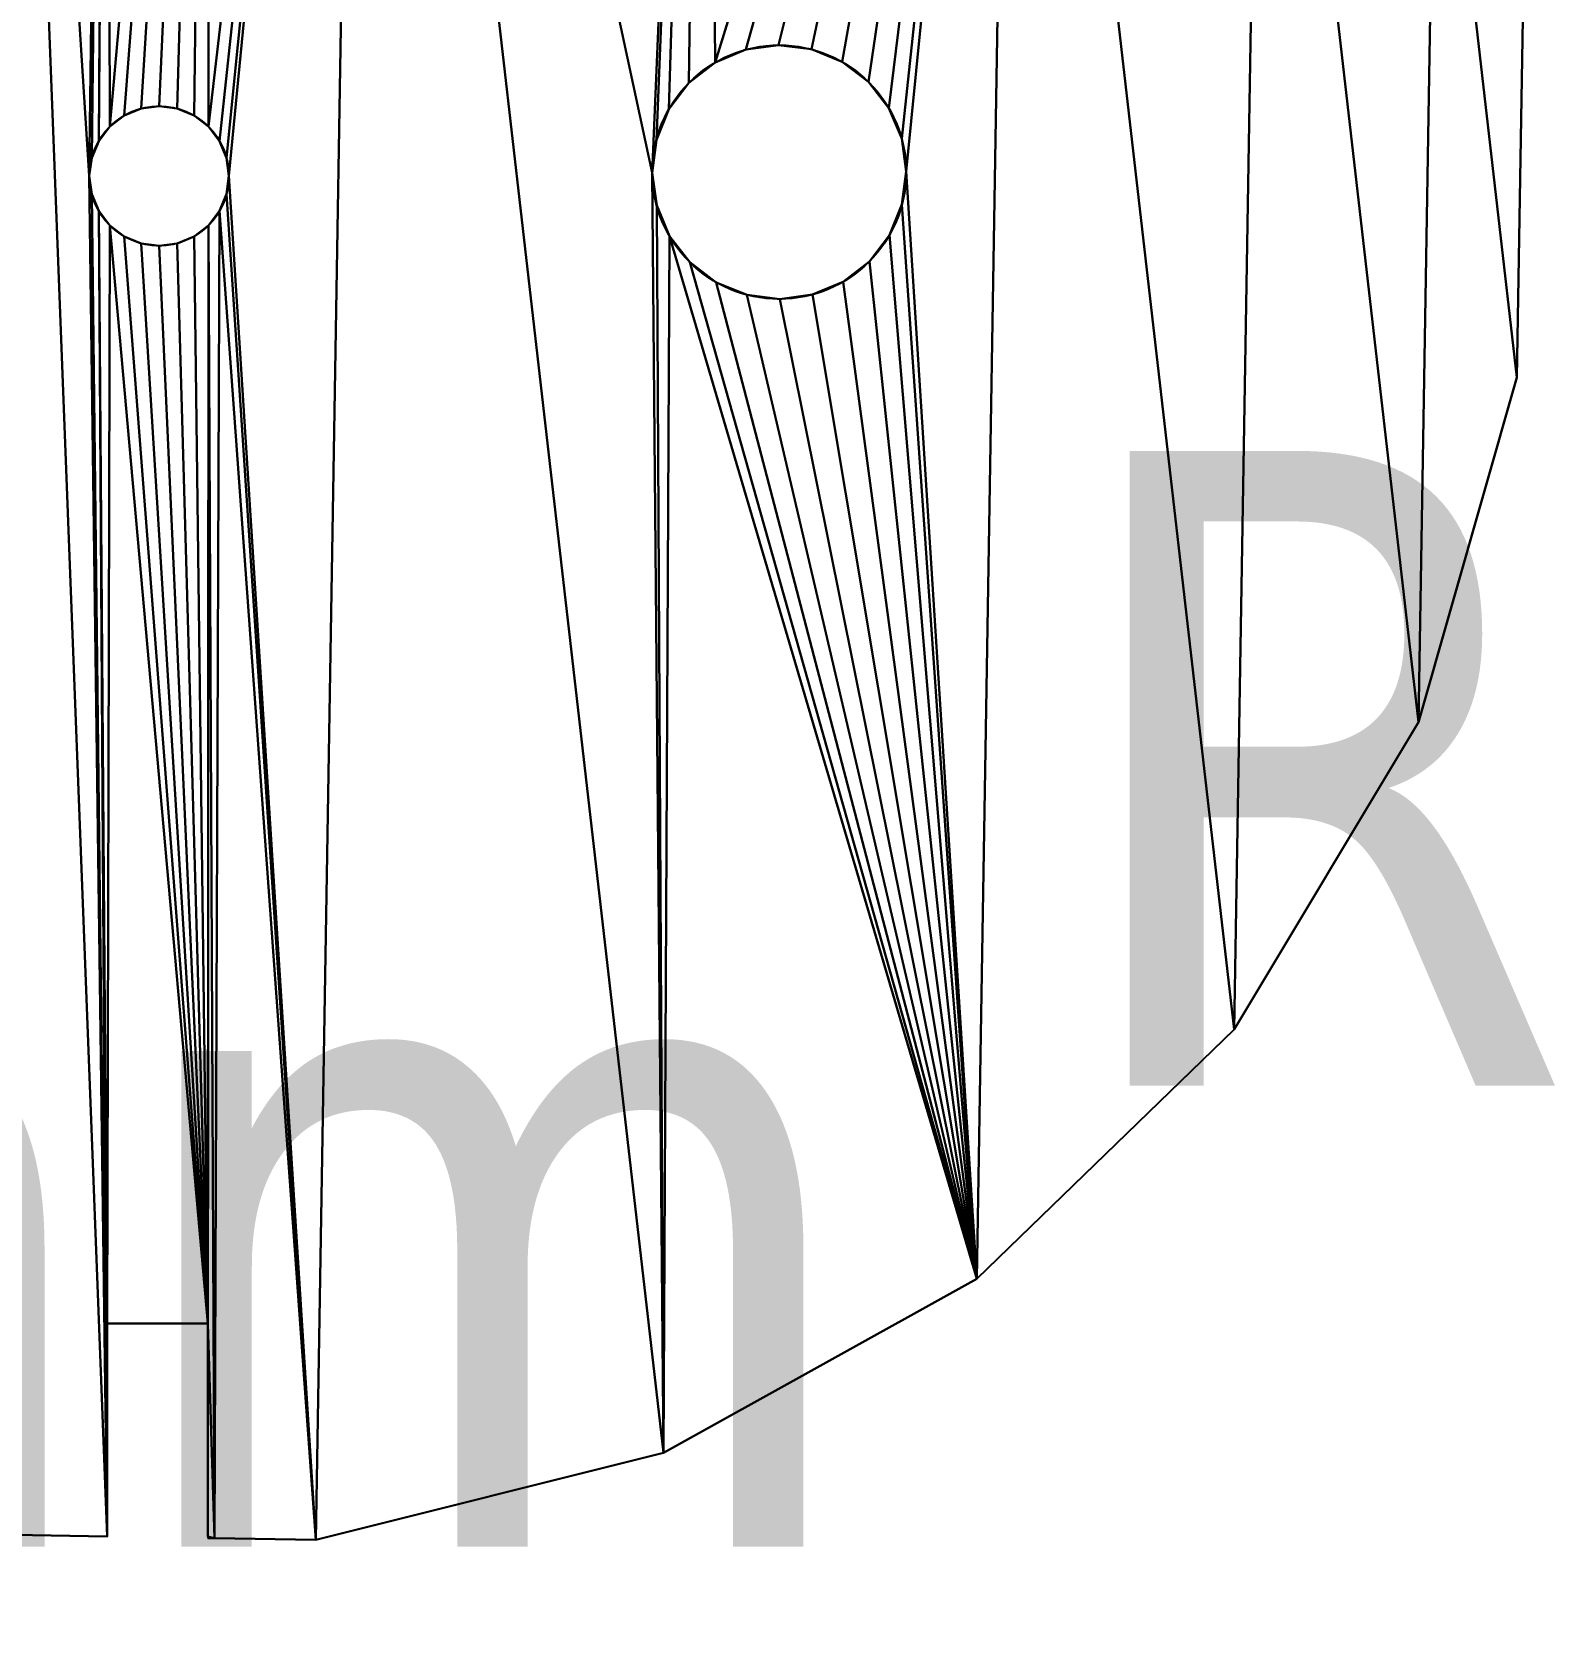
# Model space of a CAD drawing. Extents: x 8092 to 8804, y 9667 to 10646.
# Drawn here: x 8441.34 to 8485.51, y 10366.17 to 10413.01 of the extents above; entities that cross this region are included whole.
import ezdxf

# ---------------------------------------------------------------- set-up
doc = ezdxf.new("R2010")
doc.units = 0
doc.layers.get('0').update_dxf_attribs({"color": 13, "linetype": 'CONTINUOUS'})
doc.layers.get('DEFPOINTS').update_dxf_attribs({"linetype": 'CONTINUOUS'})
doc.styles.add('TAHOMA', font='tahoma.ttf')
doc.dimstyles.new('DIMSTYLE10', dxfattribs={"dimtxt": 19.244637, "dimasz": 9.622319, "dimexe": 9.622319, "dimexo": 9.622319, "dimgap": 1.924464, "dimtad": 0, "dimtih": 1, "dimtoh": 1, "dimdec": 1, "dimzin": 0, "dimtxsty": 'TAHOMA', "dimcen": 0.09, "dimazin": 3, "dimtfac": 1, "dimtdec": 4, "dimtofl": 0, "dimtmove": 0, "dimatfit": 3, "dimtolj": 1, "dimtzin": 0})
doc.dimstyles.new('DIMSTYLE32', dxfattribs={"dimtxt": 18.495202, "dimasz": 9.247601, "dimexe": 9.247601, "dimexo": 9.247601, "dimgap": 1.84952, "dimtad": 0, "dimtih": 1, "dimtoh": 1, "dimdec": 1, "dimzin": 0, "dimtxsty": 'TAHOMA', "dimcen": 0.09, "dimazin": 3, "dimtfac": 1, "dimtdec": 4, "dimtofl": 0, "dimtmove": 0, "dimatfit": 3, "dimtolj": 1, "dimtzin": 0})
doc.dimstyles.new('DIMSTYLE39', dxfattribs={"dimtxt": 18.515203, "dimasz": 9.257601, "dimexe": 9.257601, "dimexo": 9.257601, "dimgap": 1.85152, "dimtad": 0, "dimtih": 1, "dimtoh": 1, "dimdec": 1, "dimzin": 0, "dimtxsty": 'TAHOMA', "dimcen": 0.09, "dimazin": 3, "dimtfac": 1, "dimtdec": 4, "dimtofl": 0, "dimtmove": 0, "dimatfit": 3, "dimtolj": 1, "dimtzin": 0})
doc.dimstyles.new('DIMSTYLE9', dxfattribs={"dimtxt": 19.321487, "dimasz": 9.660743, "dimexe": 9.660743, "dimexo": 9.660743, "dimgap": 1.932149, "dimtad": 0, "dimtih": 1, "dimtoh": 1, "dimdec": 1, "dimzin": 0, "dimtxsty": 'TAHOMA', "dimcen": 0.09, "dimazin": 3, "dimtfac": 1, "dimtdec": 4, "dimtofl": 0, "dimtmove": 0, "dimatfit": 3, "dimtolj": 1, "dimtzin": 0})

# ---------------------------------------------------------------- blocks, each defined once
blk = doc.blocks.new('*D21')
at = {"color": 0}
for p, q in [((8316.206, 10351.138), (8316.386, 10351.138)), ((8316.296, 10351.048), (8316.296, 10351.228)), ((8316.528, 10306.817), (8316.477, 10316.477)), ((8326.189, 10306.817), (8316.528, 10306.817))]:
    blk.add_line(p, q, dxfattribs=at)
blk.add_solid([(8318.088, 10316.486), (8314.867, 10316.469), (8316.427, 10326.138)], dxfattribs=at)
at = {"layer": 'DEFPOINTS', "color": 0}
for p in [(8316.166, 10376.137), (8316.427, 10326.138)]:
    blk.add_point(p, dxfattribs=at)
at = {"color": 0, "insert": (8384.366, 10306.817), "char_height": 19.32149, "attachment_point": 5, "style": 'TAHOMA'}
blk.add_mtext('\\A1;%%c50.0mm', dxfattribs=at)
blk = doc.blocks.new('*D22')
at = {"color": 0}
for p, q in [((8356.3, 10378.055), (8338.703, 10360.537)), ((8365.922, 10378.055), (8356.3, 10378.055)), ((8329.172, 10351.138), (8329.352, 10351.138)), ((8329.262, 10351.048), (8329.262, 10351.228))]:
    blk.add_line(p, q, dxfattribs=at)
blk.add_solid([(8337.572, 10361.674), (8339.835, 10359.401), (8331.884, 10353.748)], dxfattribs=at)
at = {"layer": 'DEFPOINTS', "color": 0}
for p in [(8331.884, 10353.748), (8326.64, 10348.527)]:
    blk.add_point(p, dxfattribs=at)
at = {"color": 0, "insert": (8416.641, 10378.055), "char_height": 19.24464, "attachment_point": 5, "style": 'TAHOMA'}
blk.add_mtext('\\A1;%%c7.4mm', dxfattribs=at)
blk = doc.blocks.new('*D92')
at = {"color": 0}
for p, q in [((8578.363, 10391.382), (8587.61, 10391.382)), ((8587.61, 10391.382), (8596.427, 10388.593)), ((8615.358, 10382.517), (8615.358, 10382.697)), ((8615.268, 10382.607), (8615.448, 10382.607))]:
    blk.add_line(p, q, dxfattribs=at)
blk.add_solid([(8595.963, 10387.124), (8596.892, 10390.063), (8605.245, 10385.805)], dxfattribs=at)
at = {"layer": 'DEFPOINTS', "color": 0}
for p in [(8605.245, 10385.805), (8615.358, 10382.607)]:
    blk.add_point(p, dxfattribs=at)
at = {"color": 0, "insert": (8524.31, 10391.382), "char_height": 18.4952, "attachment_point": 5, "style": 'TAHOMA'}
blk.add_mtext('\\A1;R10.6mm', dxfattribs=at)
blk = doc.blocks.new('*D107')
at = {"color": 0}
for p, q in [((8546.99, 10387.95), (8546.99, 10454.257)), ((8578.235, 10437.103), (8578.235, 10454.257)), ((8546.99, 10445), (8537.732, 10445)), ((8568.978, 10445), (8556.248, 10445))]:
    blk.add_line(p, q, dxfattribs=at)
for points in [[(8556.248, 10446.543), (8556.248, 10443.457), (8546.99, 10445)], [(8568.978, 10443.457), (8568.978, 10446.543), (8578.235, 10445)]]:
    blk.add_solid(points, dxfattribs=at)
at = {"layer": 'DEFPOINTS', "color": 0}
for p in [(8546.99, 10445), (8578.235, 10427.846), (8546.99, 10378.692)]:
    blk.add_point(p, dxfattribs=at)
at = {"color": 0, "insert": (8491.185, 10445), "char_height": 18.5152, "attachment_point": 5, "style": 'TAHOMA'}
blk.add_mtext('\\A1;31.2mm', dxfattribs=at)

msp = doc.modelspace()

# ---------------------------------------------------------------- linework, layer by layer
for p, q in [((8484.607, 10402.946), (8484.779, 10413.386)), ((8484.607, 10402.946, 3.9), (8484.779, 10413.386, 3.9)), ((8463.091, 10412.632), (8463.091, 10412.632, 3.9)), ((8462.134, 10412.501), (8462.134, 10412.501, 3.9)), ((8464.049, 10412.511), (8464.049, 10412.511, 3.9)), ((8461.244, 10412.127), (8461.244, 10412.127, 3.9)), ((8464.944, 10412.146), (8464.944, 10412.146, 3.9)), ((8460.48, 10411.535), (8460.48, 10411.535, 3.9)), ((8465.713, 10411.562), (8465.713, 10411.562, 3.9)), ((8444.514, 10410.784), (8444.514, 10410.784, 3.9)), ((8445.04, 10410.854), (8445.04, 10410.854, 3.9)), ((8445.567, 10410.784), (8445.567, 10410.784, 3.9)), ((8459.896, 10410.766), (8459.896, 10410.766, 3.9)), ((8466.305, 10410.798), (8466.305, 10410.798, 3.9)), ((8444.023, 10410.581), (8444.023, 10410.581, 3.9)), ((8446.058, 10410.581), (8446.058, 10410.581, 3.9)), ((8443.278, 10409.836), (8443.278, 10409.836, 3.9)), ((8443.601, 10410.258), (8443.601, 10410.258, 3.9)), ((8446.479, 10410.258), (8446.479, 10410.258, 3.9)), ((8446.803, 10409.836), (8446.803, 10409.836, 3.9)), ((8459.531, 10409.872), (8459.531, 10409.872, 3.9)), ((8466.679, 10409.908), (8466.679, 10409.908, 3.9)), ((8443.074, 10409.345), (8443.074, 10409.345, 3.9)), ((8447.006, 10409.345), (8447.006, 10409.345, 3.9)), ((8459.41, 10408.913), (8459.41, 10408.913, 3.9)), ((8466.81, 10408.951), (8466.81, 10408.951, 3.9)), ((8443.005, 10408.819), (8443.005, 10408.819, 3.9)), ((8447.075, 10408.819), (8447.075, 10408.819, 3.9)), ((8443.074, 10408.292), (8443.074, 10408.292, 3.9)), ((8447.006, 10408.292), (8447.006, 10408.292, 3.9)), ((8459.541, 10407.956), (8459.541, 10407.956, 3.9)), ((8466.688, 10407.992), (8466.688, 10407.992, 3.9)), ((8443.278, 10407.801), (8443.278, 10407.801, 3.9)), ((8446.803, 10407.801), (8446.803, 10407.801, 3.9)), ((8443.601, 10407.379), (8443.601, 10407.379, 3.9)), ((8444.023, 10407.056), (8444.023, 10407.056, 3.9)), ((8446.058, 10407.056), (8446.058, 10407.056, 3.9)), ((8446.479, 10407.379), (8446.479, 10407.379, 3.9)), ((8459.915, 10407.066), (8459.915, 10407.066, 3.9)), ((8466.323, 10407.098), (8466.323, 10407.098, 3.9)), ((8444.514, 10406.853), (8444.514, 10406.853, 3.9)), ((8445.04, 10406.783), (8445.04, 10406.783, 3.9)), ((8445.567, 10406.853), (8445.567, 10406.853, 3.9)), ((8460.507, 10406.303), (8460.507, 10406.303, 3.9)), ((8465.739, 10406.329), (8465.739, 10406.329, 3.9)), ((8461.276, 10405.719), (8461.276, 10405.719, 3.9)), ((8464.976, 10405.737), (8464.976, 10405.737, 3.9)), ((8462.17, 10405.353), (8462.17, 10405.353, 3.9)), ((8463.128, 10405.232), (8463.128, 10405.232, 3.9)), ((8464.085, 10405.363), (8464.085, 10405.363, 3.9)), ((8481.739, 10392.905), (8484.607, 10402.946)), ((8481.739, 10392.905, 3.9), (8484.607, 10402.946, 3.9)), ((8484.607, 10402.946), (8484.607, 10402.946, 3.9)), ((8476.369, 10383.949), (8481.739, 10392.905)), ((8476.369, 10383.949, 3.9), (8481.739, 10392.905, 3.9)), ((8481.739, 10392.905), (8481.739, 10392.905, 3.9)), ((8468.865, 10376.688), (8476.369, 10383.949)), ((8468.865, 10376.688, 3.9), (8476.369, 10383.949, 3.9)), ((8476.369, 10383.949), (8476.369, 10383.949, 3.9)), ((8459.737, 10371.616), (8468.865, 10376.688)), ((8459.737, 10371.616, 3.9), (8468.865, 10376.688, 3.9)), ((8468.865, 10376.688), (8468.865, 10376.688, 3.9)), ((8443.521, 10375.38), (8443.521, 10369.18)), ((8443.521, 10375.38), (8446.459, 10375.38)), ((8443.521, 10375.38, 3.9), (8446.459, 10375.38, 3.9)), ((8443.521, 10375.38, 3.9), (8443.521, 10369.18, 3.9)), ((8443.521, 10375.38), (8443.521, 10375.38, 3.9)), ((8446.459, 10375.38), (8446.459, 10369.18)), ((8446.459, 10375.38, 3.9), (8446.459, 10369.18, 3.9)), ((8446.459, 10375.38), (8446.459, 10375.38, 3.9)), ((8449.608, 10369.08), (8459.737, 10371.616)), ((8449.608, 10369.08, 3.9), (8459.737, 10371.616, 3.9)), ((8459.737, 10371.616), (8459.737, 10371.616, 3.9)), ((8439.167, 10369.252), (8443.521, 10369.18)), ((8439.167, 10369.252, 3.9), (8443.521, 10369.18, 3.9)), ((8443.521, 10369.18), (8443.521, 10369.18, 3.9)), ((8446.459, 10369.18), (8446.458, 10369.132)), ((8446.458, 10369.132), (8446.657, 10369.129)), ((8446.459, 10369.18), (8446.657, 10369.129)), ((8446.459, 10369.18, 3.9), (8446.657, 10369.129, 3.9)), ((8446.459, 10369.18), (8446.459, 10369.18, 3.9)), ((8446.657, 10369.129), (8449.608, 10369.08)), ((8446.657, 10369.129, 3.9), (8449.608, 10369.08, 3.9)), ((8446.657, 10369.129), (8446.657, 10369.129, 3.9)), ((8449.608, 10369.08), (8449.608, 10369.08, 3.9))]:
    msp.add_line(p, q)
for centre, radius in [((8463.11, 10408.932), 3.7), ((8463.11, 10408.932, 3.9), 3.7), ((8445.04, 10408.819), 2.035), ((8445.04, 10408.819, 3.9), 2.035)]:
    msp.add_circle(centre, radius)

# ---------------------------------------------------------------- dimensions: what is measured, and where the dimension line sits
at = {"color": 250}
dim = msp.add_linear_dim(base=(8546.99, 10445, 21.459), p1=(8578.235, 10427.846, 21.459), p2=(8546.99, 10378.692, 22.347), dimstyle='DIMSTYLE39', override={"dimpost": 'mm'}, dxfattribs=at)
dim.commit()
dim.dimension.update_dxf_attribs({"geometry": '*D107', "text_midpoint": (8491.185, 10445, 21.459)})
dim = msp.add_radius_dim(center=(8615.358, 10382.607, 0.723), mpoint=(8605.245, 10385.805, 0.723), dimstyle='DIMSTYLE32', override={"dimpost": 'mm'}, dxfattribs=at)
dim.commit()
dim.dimension.update_dxf_attribs({"geometry": '*D92', "text_midpoint": (8524.31, 10391.382, 0.723), "dimtype": 164})
for p1, p2, dimstyle, picture, middle in [((8326.64, 10348.527), (8331.884, 10353.748), 'DIMSTYLE10', '*D22', (8416.641, 10378.055)), ((8316.166, 10376.137), (8316.427, 10326.138), 'DIMSTYLE9', '*D21', (8384.366, 10306.817))]:
    dim = msp.add_diameter_dim_2p(p1=p1, p2=p2, dimstyle=dimstyle, override={"dimpost": 'mm'}, dxfattribs=at)
    dim.commit()
    dim.dimension.update_dxf_attribs({"geometry": picture, "text_midpoint": middle, "dimtype": 163})

# ---------------------------------------------------------------- meshes
mesh = msp.add_polyface()
corners = [(8460.954, 10445.517), (8459.41, 10408.913), (8450.913, 10448.385), (8459.531, 10409.872), (8459.896, 10410.766), (8460.48, 10411.535), (8461.244, 10412.127), (8469.91, 10440.148), (8462.134, 10412.501), (8463.091, 10412.632), (8464.049, 10412.511), (8464.944, 10412.146), (8465.713, 10411.562), (8466.305, 10410.798), (8466.679, 10409.908), (8466.81, 10408.951), (8468.865, 10376.688), (8476.369, 10383.949), (8477.171, 10432.644), (8481.739, 10392.905), (8482.242, 10423.516), (8484.607, 10402.946), (8484.779, 10413.386), (8446.45, 10442.313), (8446.45, 10448.459), (8446.479, 10410.258), (8446.803, 10409.836), (8447.006, 10409.345), (8447.075, 10408.819), (8449.608, 10369.08), (8459.737, 10371.616), (8459.541, 10407.956), (8459.915, 10407.066), (8460.507, 10406.303), (8461.276, 10405.719), (8462.17, 10405.353), (8463.128, 10405.232), (8464.085, 10405.363), (8464.976, 10405.737), (8465.739, 10406.329), (8466.323, 10407.098), (8466.688, 10407.992), (8443.601, 10407.379), (8443.521, 10375.38), (8443.278, 10407.801), (8446.459, 10375.38), (8444.023, 10407.056), (8444.514, 10406.853), (8445.04, 10406.783), (8445.567, 10406.853), (8446.058, 10407.056), (8446.479, 10407.379), (8446.459, 10369.18), (8446.657, 10369.129), (8446.803, 10407.801), (8447.006, 10408.292), (8443.513, 10448.513), (8443.005, 10408.819), (8440.473, 10448.557), (8443.074, 10409.345), (8443.278, 10409.836), (8443.513, 10442.313), (8443.601, 10410.258), (8444.023, 10410.581), (8444.514, 10410.784), (8445.04, 10410.854), (8445.567, 10410.784), (8446.058, 10410.581), (8421.215, 10440.949), (8424.994, 10409.673), (8424.872, 10408.714), (8430.343, 10446.021), (8425.359, 10410.567), (8425.943, 10411.336), (8426.706, 10411.928), (8427.597, 10412.302), (8428.554, 10412.433), (8429.512, 10412.312), (8430.406, 10411.947), (8431.175, 10411.362), (8431.767, 10410.599), (8432.141, 10409.709), (8432.272, 10408.752), (8439.167, 10369.252), (8443.521, 10369.18), (8443.074, 10408.292), (8405.474, 10414.692), (8407.838, 10394.121), (8405.302, 10404.251), (8408.342, 10424.732), (8412.91, 10384.994), (8413.711, 10433.688), (8420.171, 10377.489), (8429.127, 10372.12), (8425.003, 10407.757), (8425.377, 10406.867), (8425.969, 10406.104), (8426.738, 10405.519), (8427.633, 10405.154), (8428.591, 10405.033), (8429.548, 10405.164), (8430.438, 10405.538), (8431.202, 10406.13), (8431.786, 10406.899), (8432.151, 10407.793)]
mesh.append_faces([[corners[k] for k in face] for face in [(21, 20, 22), (2, 23, 24), (86, 87, 88)]], dxfattribs={"vtx0": -1})
mesh.append_faces([[corners[k] for k in face] for face in [(0, 1, 2), (1, 0, 3), (3, 0, 4), (4, 0, 5), (5, 0, 6), (6, 7, 8), (8, 7, 9), (9, 7, 10), (10, 7, 11), (11, 7, 12), (12, 7, 13), (13, 7, 14), (14, 7, 15), (16, 7, 17), (17, 18, 19), (19, 20, 21), (25, 2, 26), (26, 2, 27), (27, 2, 28), (29, 2, 30), (30, 32, 16), (42, 43, 44), (43, 42, 45), (45, 51, 52), (52, 51, 53), (53, 54, 29), (56, 57, 58), (57, 56, 59), (59, 56, 60), (60, 61, 62), (62, 23, 63), (63, 23, 64), (64, 23, 65), (65, 23, 66), (66, 23, 67), (67, 23, 25), (69, 71, 72), (72, 71, 73), (73, 71, 74), (74, 71, 75), (75, 71, 76), (76, 71, 77), (77, 71, 78), (78, 58, 79), (79, 58, 80), (80, 58, 81), (81, 58, 82), (83, 58, 84), (84, 44, 43), (87, 89, 90), (90, 91, 92), (92, 70, 93), (93, 100, 83)]], dxfattribs={"vtx0": -1, "vtx1": -1})
mesh.append_faces([[corners[k] for k in face] for face in [(15, 7, 16), (23, 2, 25), (28, 2, 29), (30, 2, 1), (82, 58, 83), (84, 58, 57), (92, 68, 70)]], dxfattribs={"vtx0": -1, "vtx1": -1, "vtx2": -1})
mesh.append_faces([[corners[k] for k in face] for face in [(6, 0, 7), (17, 7, 18), (19, 18, 20), (30, 1, 31), (30, 31, 32), (16, 32, 33), (16, 33, 34), (16, 34, 35), (16, 35, 36), (16, 36, 37), (16, 37, 38), (16, 38, 39), (16, 39, 40), (16, 40, 41), (16, 41, 15), (45, 42, 46), (45, 46, 47), (45, 47, 48), (45, 48, 49), (45, 49, 50), (45, 50, 51), (53, 51, 54), (29, 54, 55), (29, 55, 28), (60, 56, 61), (62, 61, 23), (68, 69, 70), (69, 68, 71), (78, 71, 58), (84, 57, 85), (84, 85, 44), (87, 86, 89), (90, 89, 91), (92, 91, 68), (93, 70, 94), (93, 94, 95), (93, 95, 96), (93, 96, 97), (93, 97, 98), (93, 98, 99), (93, 99, 100), (83, 100, 101), (83, 101, 102), (83, 102, 103), (83, 103, 104), (83, 104, 82)]], dxfattribs={"vtx0": -1, "vtx2": -1})
mesh = msp.add_polyface()
corners = [(8446.657, 10369.129, 3.9), (8446.459, 10375.38, 3.9), (8446.459, 10369.18, 3.9), (8446.479, 10407.379, 3.9), (8446.803, 10407.801, 3.9), (8449.608, 10369.08, 3.9), (8447.006, 10408.292, 3.9), (8447.075, 10408.819, 3.9), (8421.215, 10440.949, 3.9), (8424.994, 10409.673, 3.9), (8430.343, 10446.021, 3.9), (8424.872, 10408.714, 3.9), (8425.359, 10410.567, 3.9), (8425.943, 10411.336, 3.9), (8426.706, 10411.928, 3.9), (8427.597, 10412.302, 3.9), (8428.554, 10412.433, 3.9), (8429.512, 10412.312, 3.9), (8430.406, 10411.947, 3.9), (8440.473, 10448.557, 3.9), (8431.175, 10411.362, 3.9), (8431.767, 10410.599, 3.9), (8432.141, 10409.709, 3.9), (8432.272, 10408.752, 3.9), (8439.167, 10369.252, 3.9), (8443.521, 10369.18, 3.9), (8443.005, 10408.819, 3.9), (8443.074, 10408.292, 3.9), (8443.278, 10407.801, 3.9), (8443.521, 10375.38, 3.9), (8443.601, 10407.379, 3.9), (8444.023, 10407.056, 3.9), (8444.514, 10406.853, 3.9), (8445.04, 10406.783, 3.9), (8445.567, 10406.853, 3.9), (8446.058, 10407.056, 3.9), (8443.513, 10448.513, 3.9), (8443.074, 10409.345, 3.9), (8443.278, 10409.836, 3.9), (8443.513, 10442.313, 3.9), (8407.838, 10394.121, 3.9), (8405.474, 10414.692, 3.9), (8405.302, 10404.251, 3.9), (8408.342, 10424.732, 3.9), (8412.91, 10384.994, 3.9), (8413.711, 10433.688, 3.9), (8420.171, 10377.489, 3.9), (8429.127, 10372.12, 3.9), (8425.003, 10407.757, 3.9), (8425.377, 10406.867, 3.9), (8425.969, 10406.104, 3.9), (8426.738, 10405.519, 3.9), (8427.633, 10405.154, 3.9), (8428.591, 10405.033, 3.9), (8429.548, 10405.164, 3.9), (8430.438, 10405.538, 3.9), (8431.202, 10406.13, 3.9), (8431.786, 10406.899, 3.9), (8432.151, 10407.793, 3.9), (8443.601, 10410.258, 3.9), (8446.45, 10442.313, 3.9), (8444.023, 10410.581, 3.9), (8444.514, 10410.784, 3.9), (8445.04, 10410.854, 3.9), (8445.567, 10410.784, 3.9), (8446.058, 10410.581, 3.9), (8446.479, 10410.258, 3.9), (8446.45, 10448.459, 3.9), (8450.913, 10448.385, 3.9), (8446.803, 10409.836, 3.9), (8447.006, 10409.345, 3.9), (8459.737, 10371.616, 3.9), (8459.41, 10408.913, 3.9), (8459.541, 10407.956, 3.9), (8459.915, 10407.066, 3.9), (8468.865, 10376.688, 3.9), (8460.507, 10406.303, 3.9), (8461.276, 10405.719, 3.9), (8462.17, 10405.353, 3.9), (8463.128, 10405.232, 3.9), (8464.085, 10405.363, 3.9), (8464.976, 10405.737, 3.9), (8465.739, 10406.329, 3.9), (8466.323, 10407.098, 3.9), (8466.688, 10407.992, 3.9), (8466.81, 10408.951, 3.9), (8460.954, 10445.517, 3.9), (8459.531, 10409.872, 3.9), (8459.896, 10410.766, 3.9), (8460.48, 10411.535, 3.9), (8461.244, 10412.127, 3.9), (8469.91, 10440.148, 3.9), (8462.134, 10412.501, 3.9), (8463.091, 10412.632, 3.9), (8464.049, 10412.511, 3.9), (8464.944, 10412.146, 3.9), (8465.713, 10411.562, 3.9), (8466.305, 10410.798, 3.9), (8466.679, 10409.908, 3.9), (8476.369, 10383.949, 3.9), (8477.171, 10432.644, 3.9), (8481.739, 10392.905, 3.9), (8482.242, 10423.516, 3.9), (8484.607, 10402.946, 3.9), (8484.779, 10413.386, 3.9)]
mesh.append_faces([[corners[k] for k in face] for face in [(0, 1, 2), (40, 41, 42), (102, 103, 104)]], dxfattribs={"vtx0": -1})
mesh.append_faces([[corners[k] for k in face] for face in [(3, 0, 4), (4, 5, 6), (6, 5, 7), (8, 9, 10), (9, 8, 11), (10, 18, 19), (26, 25, 27), (27, 25, 28), (28, 29, 30), (30, 1, 31), (31, 1, 32), (32, 1, 33), (33, 1, 34), (34, 1, 35), (35, 1, 3), (36, 38, 39), (41, 40, 43), (43, 44, 45), (45, 46, 8), (11, 47, 48), (48, 47, 49), (49, 47, 50), (50, 47, 51), (51, 47, 52), (52, 47, 53), (53, 47, 54), (54, 24, 55), (55, 24, 56), (56, 24, 57), (57, 24, 58), (58, 24, 23), (59, 39, 38), (39, 59, 60), (60, 66, 67), (67, 66, 68), (72, 71, 73), (73, 71, 74), (74, 75, 76), (76, 75, 77), (77, 75, 78), (78, 75, 79), (79, 75, 80), (80, 75, 81), (81, 75, 82), (82, 75, 83), (83, 75, 84), (84, 75, 85), (86, 90, 91), (91, 99, 100), (100, 101, 102)]], dxfattribs={"vtx0": -1, "vtx1": -1})
mesh.append_faces([[corners[k] for k in face] for face in [(1, 0, 3), (19, 23, 24), (19, 25, 26), (8, 46, 11), (68, 7, 5), (68, 71, 72), (91, 85, 75)]], dxfattribs={"vtx0": -1, "vtx1": -1, "vtx2": -1})
mesh.append_faces([[corners[k] for k in face] for face in [(4, 0, 5), (10, 9, 12), (10, 12, 13), (10, 13, 14), (10, 14, 15), (10, 15, 16), (10, 16, 17), (10, 17, 18), (19, 18, 20), (19, 20, 21), (19, 21, 22), (19, 22, 23), (19, 24, 25), (28, 25, 29), (30, 29, 1), (26, 36, 19), (36, 26, 37), (36, 37, 38), (43, 40, 44), (45, 44, 46), (11, 46, 47), (54, 47, 24), (60, 59, 61), (60, 61, 62), (60, 62, 63), (60, 63, 64), (60, 64, 65), (60, 65, 66), (68, 66, 69), (68, 69, 70), (68, 70, 7), (68, 5, 71), (74, 71, 75), (72, 86, 68), (86, 72, 87), (86, 87, 88), (86, 88, 89), (86, 89, 90), (91, 90, 92), (91, 92, 93), (91, 93, 94), (91, 94, 95), (91, 95, 96), (91, 96, 97), (91, 97, 98), (91, 98, 85), (91, 75, 99), (100, 99, 101), (102, 101, 103)]], dxfattribs={"vtx0": -1, "vtx2": -1})
mesh = msp.add_polyface()
corners = [(8484.779, 10413.386), (8484.607, 10402.946, 3.9), (8484.607, 10402.946), (8484.779, 10413.386, 3.9)]
mesh.append_faces([[corners[k] for k in face] for face in [(0, 1, 2), (1, 0, 3)]], dxfattribs={"vtx0": -1})
mesh = msp.add_polyface()
corners = [(8463.091, 10412.632, 3.9), (8462.134, 10412.501), (8463.091, 10412.632), (8462.134, 10412.501, 3.9)]
mesh.append_faces([[corners[k] for k in face] for face in [(0, 1, 2), (1, 0, 3)]], dxfattribs={"vtx0": -1})
mesh = msp.add_polyface()
corners = [(8464.049, 10412.511, 3.9), (8463.091, 10412.632), (8464.049, 10412.511), (8463.091, 10412.632, 3.9)]
mesh.append_faces([[corners[k] for k in face] for face in [(0, 1, 2), (1, 0, 3)]], dxfattribs={"vtx0": -1})
mesh = msp.add_polyface()
corners = [(8462.134, 10412.501, 3.9), (8461.244, 10412.127), (8462.134, 10412.501), (8461.244, 10412.127, 3.9)]
mesh.append_faces([[corners[k] for k in face] for face in [(0, 1, 2), (1, 0, 3)]], dxfattribs={"vtx0": -1})
mesh = msp.add_polyface()
corners = [(8464.944, 10412.146, 3.9), (8464.049, 10412.511), (8464.944, 10412.146), (8464.049, 10412.511, 3.9)]
mesh.append_faces([[corners[k] for k in face] for face in [(0, 1, 2), (1, 0, 3)]], dxfattribs={"vtx0": -1})
mesh = msp.add_polyface()
corners = [(8461.244, 10412.127, 3.9), (8460.48, 10411.535), (8461.244, 10412.127), (8460.48, 10411.535, 3.9)]
mesh.append_faces([[corners[k] for k in face] for face in [(0, 1, 2), (1, 0, 3)]], dxfattribs={"vtx0": -1})
mesh = msp.add_polyface()
corners = [(8465.713, 10411.562, 3.9), (8464.944, 10412.146), (8465.713, 10411.562), (8464.944, 10412.146, 3.9)]
mesh.append_faces([[corners[k] for k in face] for face in [(0, 1, 2), (1, 0, 3)]], dxfattribs={"vtx0": -1})
mesh = msp.add_polyface()
corners = [(8460.48, 10411.535), (8459.896, 10410.766, 3.9), (8459.896, 10410.766), (8460.48, 10411.535, 3.9)]
mesh.append_faces([[corners[k] for k in face] for face in [(0, 1, 2), (1, 0, 3)]], dxfattribs={"vtx0": -1})
mesh = msp.add_polyface()
corners = [(8465.713, 10411.562, 3.9), (8466.305, 10410.798), (8466.305, 10410.798, 3.9), (8465.713, 10411.562)]
mesh.append_faces([[corners[k] for k in face] for face in [(0, 1, 2), (1, 0, 3)]], dxfattribs={"vtx0": -1})
mesh = msp.add_polyface()
corners = [(8444.514, 10410.784, 3.9), (8444.023, 10410.581), (8444.514, 10410.784), (8444.023, 10410.581, 3.9)]
mesh.append_faces([[corners[k] for k in face] for face in [(0, 1, 2), (1, 0, 3)]], dxfattribs={"vtx0": -1})
mesh = msp.add_polyface()
corners = [(8445.04, 10410.854, 3.9), (8444.514, 10410.784), (8445.04, 10410.854), (8444.514, 10410.784, 3.9)]
mesh.append_faces([[corners[k] for k in face] for face in [(0, 1, 2), (1, 0, 3)]], dxfattribs={"vtx0": -1})
mesh = msp.add_polyface()
corners = [(8445.567, 10410.784, 3.9), (8445.04, 10410.854), (8445.567, 10410.784), (8445.04, 10410.854, 3.9)]
mesh.append_faces([[corners[k] for k in face] for face in [(0, 1, 2), (1, 0, 3)]], dxfattribs={"vtx0": -1})
mesh = msp.add_polyface()
corners = [(8446.058, 10410.581, 3.9), (8445.567, 10410.784), (8446.058, 10410.581), (8445.567, 10410.784, 3.9)]
mesh.append_faces([[corners[k] for k in face] for face in [(0, 1, 2), (1, 0, 3)]], dxfattribs={"vtx0": -1})
mesh = msp.add_polyface()
corners = [(8459.896, 10410.766), (8459.531, 10409.872, 3.9), (8459.531, 10409.872), (8459.896, 10410.766, 3.9)]
mesh.append_faces([[corners[k] for k in face] for face in [(0, 1, 2), (1, 0, 3)]], dxfattribs={"vtx0": -1})
mesh = msp.add_polyface()
corners = [(8466.305, 10410.798, 3.9), (8466.679, 10409.908), (8466.679, 10409.908, 3.9), (8466.305, 10410.798)]
mesh.append_faces([[corners[k] for k in face] for face in [(0, 1, 2), (1, 0, 3)]], dxfattribs={"vtx0": -1})
mesh = msp.add_polyface()
corners = [(8444.023, 10410.581, 3.9), (8443.601, 10410.258), (8444.023, 10410.581), (8443.601, 10410.258, 3.9)]
mesh.append_faces([[corners[k] for k in face] for face in [(0, 1, 2), (1, 0, 3)]], dxfattribs={"vtx0": -1})
mesh = msp.add_polyface()
corners = [(8446.479, 10410.258, 3.9), (8446.058, 10410.581), (8446.479, 10410.258), (8446.058, 10410.581, 3.9)]
mesh.append_faces([[corners[k] for k in face] for face in [(0, 1, 2), (1, 0, 3)]], dxfattribs={"vtx0": -1})
mesh = msp.add_polyface()
corners = [(8443.278, 10409.836), (8443.074, 10409.345, 3.9), (8443.074, 10409.345), (8443.278, 10409.836, 3.9)]
mesh.append_faces([[corners[k] for k in face] for face in [(0, 1, 2), (1, 0, 3)]], dxfattribs={"vtx0": -1})
mesh = msp.add_polyface()
corners = [(8443.601, 10410.258), (8443.278, 10409.836, 3.9), (8443.278, 10409.836), (8443.601, 10410.258, 3.9)]
mesh.append_faces([[corners[k] for k in face] for face in [(0, 1, 2), (1, 0, 3)]], dxfattribs={"vtx0": -1})
mesh = msp.add_polyface()
corners = [(8446.479, 10410.258, 3.9), (8446.803, 10409.836), (8446.803, 10409.836, 3.9), (8446.479, 10410.258)]
mesh.append_faces([[corners[k] for k in face] for face in [(0, 1, 2), (1, 0, 3)]], dxfattribs={"vtx0": -1})
mesh = msp.add_polyface()
corners = [(8446.803, 10409.836, 3.9), (8447.006, 10409.345), (8447.006, 10409.345, 3.9), (8446.803, 10409.836)]
mesh.append_faces([[corners[k] for k in face] for face in [(0, 1, 2), (1, 0, 3)]], dxfattribs={"vtx0": -1})
mesh = msp.add_polyface()
corners = [(8459.531, 10409.872), (8459.41, 10408.913, 3.9), (8459.41, 10408.913), (8459.531, 10409.872, 3.9)]
mesh.append_faces([[corners[k] for k in face] for face in [(0, 1, 2), (1, 0, 3)]], dxfattribs={"vtx0": -1})
mesh = msp.add_polyface()
corners = [(8466.679, 10409.908, 3.9), (8466.81, 10408.951), (8466.81, 10408.951, 3.9), (8466.679, 10409.908)]
mesh.append_faces([[corners[k] for k in face] for face in [(0, 1, 2), (1, 0, 3)]], dxfattribs={"vtx0": -1})
mesh = msp.add_polyface()
corners = [(8443.074, 10409.345), (8443.005, 10408.819, 3.9), (8443.005, 10408.819), (8443.074, 10409.345, 3.9)]
mesh.append_faces([[corners[k] for k in face] for face in [(0, 1, 2), (1, 0, 3)]], dxfattribs={"vtx0": -1})
mesh = msp.add_polyface()
corners = [(8447.006, 10409.345, 3.9), (8447.075, 10408.819), (8447.075, 10408.819, 3.9), (8447.006, 10409.345)]
mesh.append_faces([[corners[k] for k in face] for face in [(0, 1, 2), (1, 0, 3)]], dxfattribs={"vtx0": -1})
mesh = msp.add_polyface()
corners = [(8459.41, 10408.913), (8459.541, 10407.956, 3.9), (8459.541, 10407.956), (8459.41, 10408.913, 3.9)]
mesh.append_faces([[corners[k] for k in face] for face in [(0, 1, 2), (1, 0, 3)]], dxfattribs={"vtx0": -1})
mesh = msp.add_polyface()
corners = [(8466.81, 10408.951, 3.9), (8466.688, 10407.992), (8466.688, 10407.992, 3.9), (8466.81, 10408.951)]
mesh.append_faces([[corners[k] for k in face] for face in [(0, 1, 2), (1, 0, 3)]], dxfattribs={"vtx0": -1})
mesh = msp.add_polyface()
corners = [(8443.005, 10408.819), (8443.074, 10408.292, 3.9), (8443.074, 10408.292), (8443.005, 10408.819, 3.9)]
mesh.append_faces([[corners[k] for k in face] for face in [(0, 1, 2), (1, 0, 3)]], dxfattribs={"vtx0": -1})
mesh = msp.add_polyface()
corners = [(8447.075, 10408.819, 3.9), (8447.006, 10408.292), (8447.006, 10408.292, 3.9), (8447.075, 10408.819)]
mesh.append_faces([[corners[k] for k in face] for face in [(0, 1, 2), (1, 0, 3)]], dxfattribs={"vtx0": -1})
mesh = msp.add_polyface()
corners = [(8443.074, 10408.292), (8443.278, 10407.801, 3.9), (8443.278, 10407.801), (8443.074, 10408.292, 3.9)]
mesh.append_faces([[corners[k] for k in face] for face in [(0, 1, 2), (1, 0, 3)]], dxfattribs={"vtx0": -1})
mesh = msp.add_polyface()
corners = [(8447.006, 10408.292, 3.9), (8446.803, 10407.801), (8446.803, 10407.801, 3.9), (8447.006, 10408.292)]
mesh.append_faces([[corners[k] for k in face] for face in [(0, 1, 2), (1, 0, 3)]], dxfattribs={"vtx0": -1})
mesh = msp.add_polyface()
corners = [(8459.541, 10407.956), (8459.915, 10407.066, 3.9), (8459.915, 10407.066), (8459.541, 10407.956, 3.9)]
mesh.append_faces([[corners[k] for k in face] for face in [(0, 1, 2), (1, 0, 3)]], dxfattribs={"vtx0": -1})
mesh = msp.add_polyface()
corners = [(8466.688, 10407.992, 3.9), (8466.323, 10407.098), (8466.323, 10407.098, 3.9), (8466.688, 10407.992)]
mesh.append_faces([[corners[k] for k in face] for face in [(0, 1, 2), (1, 0, 3)]], dxfattribs={"vtx0": -1})
mesh = msp.add_polyface()
corners = [(8443.278, 10407.801), (8443.601, 10407.379, 3.9), (8443.601, 10407.379), (8443.278, 10407.801, 3.9)]
mesh.append_faces([[corners[k] for k in face] for face in [(0, 1, 2), (1, 0, 3)]], dxfattribs={"vtx0": -1})
mesh = msp.add_polyface()
corners = [(8446.803, 10407.801, 3.9), (8446.479, 10407.379), (8446.479, 10407.379, 3.9), (8446.803, 10407.801)]
mesh.append_faces([[corners[k] for k in face] for face in [(0, 1, 2), (1, 0, 3)]], dxfattribs={"vtx0": -1})
mesh = msp.add_polyface()
corners = [(8443.601, 10407.379, 3.9), (8444.023, 10407.056), (8443.601, 10407.379), (8444.023, 10407.056, 3.9)]
mesh.append_faces([[corners[k] for k in face] for face in [(0, 1, 2), (1, 0, 3)]], dxfattribs={"vtx0": -1})
mesh = msp.add_polyface()
corners = [(8444.023, 10407.056, 3.9), (8444.514, 10406.853), (8444.023, 10407.056), (8444.514, 10406.853, 3.9)]
mesh.append_faces([[corners[k] for k in face] for face in [(0, 1, 2), (1, 0, 3)]], dxfattribs={"vtx0": -1})
mesh = msp.add_polyface()
corners = [(8445.567, 10406.853, 3.9), (8446.058, 10407.056), (8445.567, 10406.853), (8446.058, 10407.056, 3.9)]
mesh.append_faces([[corners[k] for k in face] for face in [(0, 1, 2), (1, 0, 3)]], dxfattribs={"vtx0": -1})
mesh = msp.add_polyface()
corners = [(8446.058, 10407.056, 3.9), (8446.479, 10407.379), (8446.058, 10407.056), (8446.479, 10407.379, 3.9)]
mesh.append_faces([[corners[k] for k in face] for face in [(0, 1, 2), (1, 0, 3)]], dxfattribs={"vtx0": -1})
mesh = msp.add_polyface()
corners = [(8459.915, 10407.066), (8460.507, 10406.303, 3.9), (8460.507, 10406.303), (8459.915, 10407.066, 3.9)]
mesh.append_faces([[corners[k] for k in face] for face in [(0, 1, 2), (1, 0, 3)]], dxfattribs={"vtx0": -1})
mesh = msp.add_polyface()
corners = [(8466.323, 10407.098, 3.9), (8465.739, 10406.329), (8465.739, 10406.329, 3.9), (8466.323, 10407.098)]
mesh.append_faces([[corners[k] for k in face] for face in [(0, 1, 2), (1, 0, 3)]], dxfattribs={"vtx0": -1})
mesh = msp.add_polyface()
corners = [(8444.514, 10406.853, 3.9), (8445.04, 10406.783), (8444.514, 10406.853), (8445.04, 10406.783, 3.9)]
mesh.append_faces([[corners[k] for k in face] for face in [(0, 1, 2), (1, 0, 3)]], dxfattribs={"vtx0": -1})
mesh = msp.add_polyface()
corners = [(8445.04, 10406.783, 3.9), (8445.567, 10406.853), (8445.04, 10406.783), (8445.567, 10406.853, 3.9)]
mesh.append_faces([[corners[k] for k in face] for face in [(0, 1, 2), (1, 0, 3)]], dxfattribs={"vtx0": -1})
mesh = msp.add_polyface()
corners = [(8460.507, 10406.303, 3.9), (8461.276, 10405.719), (8460.507, 10406.303), (8461.276, 10405.719, 3.9)]
mesh.append_faces([[corners[k] for k in face] for face in [(0, 1, 2), (1, 0, 3)]], dxfattribs={"vtx0": -1})
mesh = msp.add_polyface()
corners = [(8464.976, 10405.737, 3.9), (8465.739, 10406.329), (8464.976, 10405.737), (8465.739, 10406.329, 3.9)]
mesh.append_faces([[corners[k] for k in face] for face in [(0, 1, 2), (1, 0, 3)]], dxfattribs={"vtx0": -1})
mesh = msp.add_polyface()
corners = [(8461.276, 10405.719, 3.9), (8462.17, 10405.353), (8461.276, 10405.719), (8462.17, 10405.353, 3.9)]
mesh.append_faces([[corners[k] for k in face] for face in [(0, 1, 2), (1, 0, 3)]], dxfattribs={"vtx0": -1})
mesh = msp.add_polyface()
corners = [(8464.085, 10405.363, 3.9), (8464.976, 10405.737), (8464.085, 10405.363), (8464.976, 10405.737, 3.9)]
mesh.append_faces([[corners[k] for k in face] for face in [(0, 1, 2), (1, 0, 3)]], dxfattribs={"vtx0": -1})
mesh = msp.add_polyface()
corners = [(8462.17, 10405.353, 3.9), (8463.128, 10405.232), (8462.17, 10405.353), (8463.128, 10405.232, 3.9)]
mesh.append_faces([[corners[k] for k in face] for face in [(0, 1, 2), (1, 0, 3)]], dxfattribs={"vtx0": -1})
mesh = msp.add_polyface()
corners = [(8463.128, 10405.232, 3.9), (8464.085, 10405.363), (8463.128, 10405.232), (8464.085, 10405.363, 3.9)]
mesh.append_faces([[corners[k] for k in face] for face in [(0, 1, 2), (1, 0, 3)]], dxfattribs={"vtx0": -1})
mesh = msp.add_polyface()
corners = [(8484.607, 10402.946), (8481.739, 10392.905, 3.9), (8481.739, 10392.905), (8484.607, 10402.946, 3.9)]
mesh.append_faces([[corners[k] for k in face] for face in [(0, 1, 2), (1, 0, 3)]], dxfattribs={"vtx0": -1})
mesh = msp.add_polyface()
corners = [(8481.739, 10392.905), (8476.369, 10383.949, 3.9), (8476.369, 10383.949), (8481.739, 10392.905, 3.9)]
mesh.append_faces([[corners[k] for k in face] for face in [(0, 1, 2), (1, 0, 3)]], dxfattribs={"vtx0": -1})
mesh = msp.add_polyface()
corners = [(8476.369, 10383.949, 3.9), (8468.865, 10376.688), (8476.369, 10383.949), (8468.865, 10376.688, 3.9)]
mesh.append_faces([[corners[k] for k in face] for face in [(0, 1, 2), (1, 0, 3)]], dxfattribs={"vtx0": -1})
mesh = msp.add_polyface()
corners = [(8468.865, 10376.688, 3.9), (8459.737, 10371.616), (8468.865, 10376.688), (8459.737, 10371.616, 3.9)]
mesh.append_faces([[corners[k] for k in face] for face in [(0, 1, 2), (1, 0, 3)]], dxfattribs={"vtx0": -1})
mesh = msp.add_polyface()
corners = [(8446.459, 10375.38, 3.9), (8443.521, 10375.38), (8446.459, 10375.38), (8443.521, 10375.38, 3.9)]
mesh.append_faces([[corners[k] for k in face] for face in [(0, 1, 2), (1, 0, 3)]], dxfattribs={"vtx0": -1})
mesh = msp.add_polyface()
corners = [(8443.521, 10375.38), (8443.521, 10369.18, 3.9), (8443.521, 10369.18), (8443.521, 10375.38, 3.9)]
mesh.append_faces([[corners[k] for k in face] for face in [(0, 1, 2), (1, 0, 3)]], dxfattribs={"vtx0": -1})
mesh = msp.add_polyface()
corners = [(8446.459, 10375.38, 3.9), (8446.459, 10369.18), (8446.459, 10369.18, 3.9), (8446.459, 10375.38)]
mesh.append_faces([[corners[k] for k in face] for face in [(0, 1, 2), (1, 0, 3)]], dxfattribs={"vtx0": -1})
mesh = msp.add_polyface()
corners = [(8459.737, 10371.616, 3.9), (8449.608, 10369.08), (8459.737, 10371.616), (8449.608, 10369.08, 3.9)]
mesh.append_faces([[corners[k] for k in face] for face in [(0, 1, 2), (1, 0, 3)]], dxfattribs={"vtx0": -1})
mesh = msp.add_polyface()
corners = [(8443.521, 10369.18, 3.9), (8439.167, 10369.252), (8443.521, 10369.18), (8439.167, 10369.252, 3.9)]
mesh.append_faces([[corners[k] for k in face] for face in [(0, 1, 2), (1, 0, 3)]], dxfattribs={"vtx0": -1})
mesh = msp.add_polyface()
corners = [(8446.657, 10369.129, 3.9), (8446.459, 10369.18), (8446.657, 10369.129), (8446.459, 10369.18, 3.9)]
mesh.append_faces([[corners[k] for k in face] for face in [(0, 1, 2), (1, 0, 3)]], dxfattribs={"vtx0": -1})
mesh = msp.add_polyface()
corners = [(8449.608, 10369.08, 3.9), (8446.657, 10369.129), (8449.608, 10369.08), (8446.657, 10369.129, 3.9)]
mesh.append_faces([[corners[k] for k in face] for face in [(0, 1, 2), (1, 0, 3)]], dxfattribs={"vtx0": -1})

doc.saveas('drawing.dxf')
